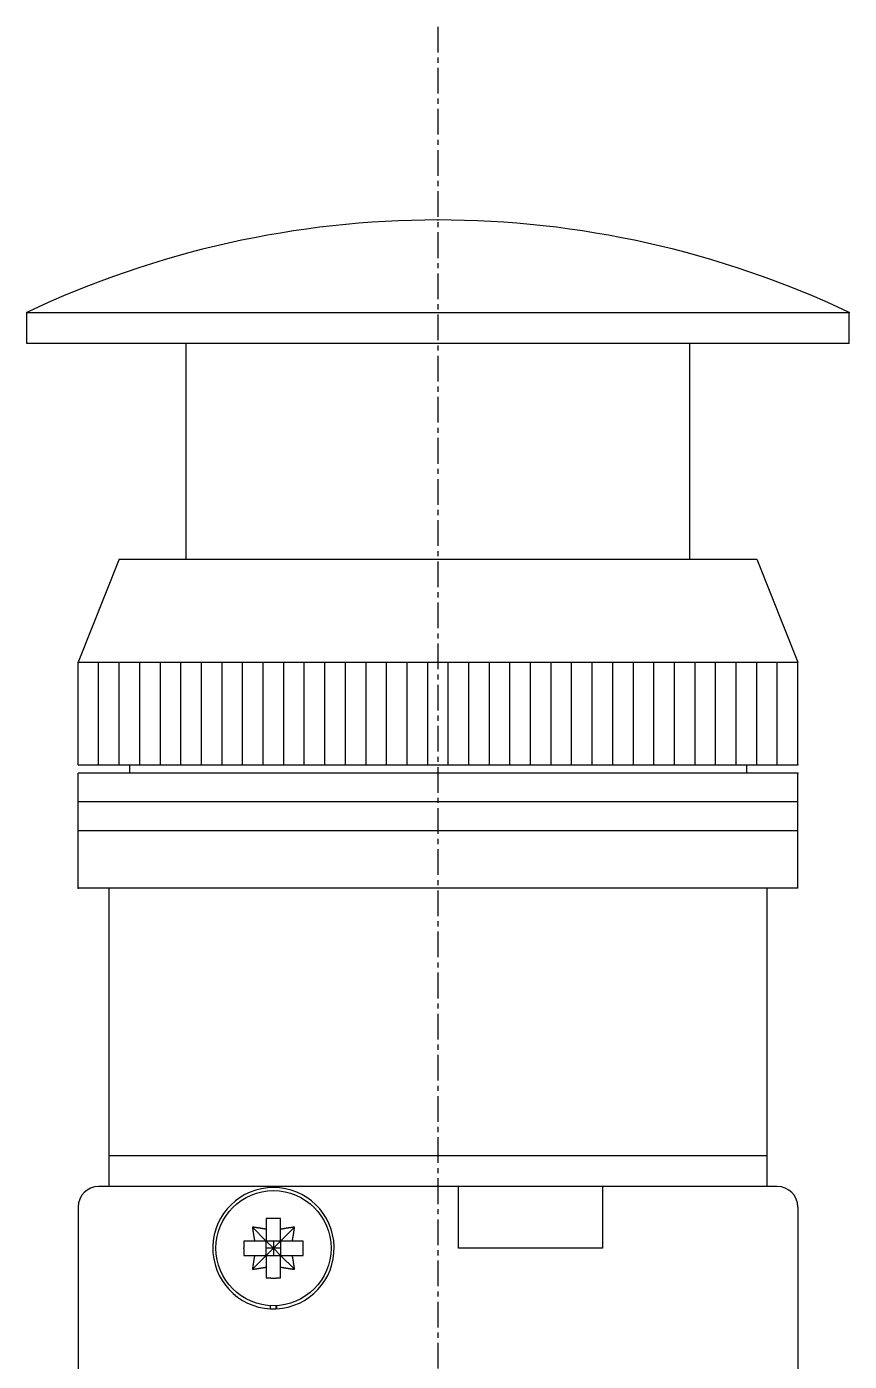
# Model space of a CAD drawing. Extents: x 8 to 293, y -214 to 82.
# Drawn here: x 145.5 to 185.5, y -82 to -17.1 of the extents above; entities that cross this region are included whole.
import ezdxf

# ---------------------------------------------------------------- set-up
doc = ezdxf.new("R2010")
doc.units = 0
doc.linetypes.add('CENTER', pattern=[2, 1.25, -0.25, 0.25, -0.25])
doc.layers.get('0').update_dxf_attribs({"linetype": 'CONTINUOUS'})
doc.layers.add('CENTER', color=1, linetype='CENTER')

msp = doc.modelspace()

# ---------------------------------------------------------------- linework, layer by layer
at = {"color": 7, "linetype": 'CONTINUOUS'}
for p, q in [((145.476, -32.519), (145.476, -31.019)), ((145.476, -31.019), (185.476, -31.019)), ((185.476, -32.519), (185.476, -31.019)), ((185.476, -32.519), (145.476, -32.519)), ((153.226, -43.019), (153.226, -32.519)), ((177.726, -43.019), (177.726, -32.519)), ((149.976, -43.019), (147.976, -48.019)), ((149.976, -43.019), (180.976, -43.019)), ((180.976, -43.019), (182.976, -48.019)), ((147.976, -48.019), (182.976, -48.019)), ((147.976, -53.019), (147.976, -48.019)), ((148.976, -53.019), (148.976, -48.019)), ((149.976, -53.019), (149.976, -48.019)), ((150.976, -53.019), (150.976, -48.019)), ((151.976, -53.019), (151.976, -48.019)), ((152.976, -53.019), (152.976, -48.019)), ((153.976, -53.019), (153.976, -48.019)), ((154.976, -53.019), (154.976, -48.019)), ((155.976, -53.019), (155.976, -48.019)), ((156.976, -53.019), (156.976, -48.019)), ((157.976, -53.019), (157.976, -48.019)), ((158.976, -53.019), (158.976, -48.019)), ((159.976, -53.019), (159.976, -48.019)), ((160.976, -53.019), (160.976, -48.019)), ((161.976, -53.019), (161.976, -48.019)), ((162.976, -53.019), (162.976, -48.019)), ((163.976, -53.019), (163.976, -48.019)), ((164.976, -53.019), (164.976, -48.019)), ((165.976, -53.019), (165.976, -48.019)), ((166.976, -53.019), (166.976, -48.019)), ((167.976, -53.019), (167.976, -48.019)), ((168.976, -53.019), (168.976, -48.019)), ((169.976, -53.019), (169.976, -48.019)), ((170.976, -53.019), (170.976, -48.019)), ((171.976, -53.019), (171.976, -48.019)), ((172.976, -53.019), (172.976, -48.019)), ((173.976, -53.019), (173.976, -48.019)), ((174.976, -53.019), (174.976, -48.019)), ((175.976, -53.019), (175.976, -48.019)), ((176.976, -53.019), (176.976, -48.019)), ((177.976, -53.019), (177.976, -48.019)), ((178.976, -53.019), (178.976, -48.019)), ((179.976, -53.019), (179.976, -48.019)), ((180.976, -53.019), (180.976, -48.019)), ((181.976, -53.019), (181.976, -48.019)), ((182.976, -53.019), (182.976, -48.019)), ((147.976, -53.019), (182.976, -53.019)), ((150.476, -53.019), (150.476, -53.419)), ((180.476, -53.019), (180.476, -53.419)), ((147.976, -59.019), (147.976, -53.419)), ((182.976, -53.419), (147.976, -53.419)), ((182.976, -59.019), (182.976, -53.419)), ((182.976, -54.819), (147.976, -54.819)), ((182.976, -56.219), (147.976, -56.219)), ((182.976, -59.019), (147.976, -59.019)), ((149.476, -59.019), (149.476, -72.019)), ((181.476, -72.019), (181.476, -59.019)), ((149.476, -72.019), (149.476, -73.519)), ((149.476, -72.019), (181.476, -72.019)), ((181.476, -73.519), (181.476, -72.019)), ((149.476, -73.519), (148.976, -73.519)), ((150.476, -73.519), (149.476, -73.519)), ((180.476, -73.519), (150.476, -73.519)), ((166.476, -76.519), (166.476, -73.519)), ((173.476, -73.519), (173.476, -76.519)), ((181.476, -73.519), (180.476, -73.519)), ((181.976, -73.519), (181.476, -73.519)), ((147.976, -74.519), (147.976, -83.019)), ((182.976, -74.519), (182.976, -83.019)), ((157.127, -75.077), (157.127, -75.601)), ((157.825, -75.601), (157.825, -75.077)), ((157.127, -76.17), (156.451, -75.494)), ((157.127, -75.601), (157.127, -76.17)), ((157.825, -76.17), (158.502, -75.494)), ((157.825, -76.17), (157.825, -75.601)), ((156.558, -76.17), (156.034, -76.17)), ((157.127, -76.17), (156.558, -76.17)), ((157.127, -76.17), (157.476, -76.519)), ((157.825, -76.17), (157.127, -76.17)), ((157.127, -76.868), (157.127, -76.17)), ((157.476, -76.519), (157.127, -76.519)), ((157.476, -76.519), (157.127, -76.868)), ((157.476, -76.17), (157.476, -76.519)), ((157.476, -76.519), (157.825, -76.17)), ((157.476, -76.519), (157.476, -76.868)), ((157.825, -76.519), (157.476, -76.519)), ((157.825, -76.868), (157.476, -76.519)), ((157.825, -76.17), (157.825, -76.868)), ((158.395, -76.17), (157.825, -76.17)), ((158.919, -76.17), (158.395, -76.17)), ((173.476, -76.519), (166.476, -76.519)), ((156.034, -76.868), (156.558, -76.868)), ((157.127, -76.868), (156.451, -77.545)), ((156.558, -76.868), (157.127, -76.868)), ((157.127, -76.868), (157.825, -76.868)), ((157.127, -76.868), (157.127, -77.438)), ((157.825, -77.438), (157.825, -76.868)), ((157.825, -76.868), (158.502, -77.545)), ((157.825, -76.868), (158.395, -76.868)), ((158.395, -76.868), (158.919, -76.868)), ((157.127, -77.438), (157.127, -77.962)), ((157.825, -77.962), (157.825, -77.438)), ((157.336, -79.466), (157.336, -79.316)), ((157.591, -79.317), (157.591, -79.467)), ((157.616, -79.316), (157.616, -79.466))]:
    msp.add_line(p, q, dxfattribs=at)
for points in [[(157.825, -75.077, 0), (157.82, -75.077, 0), (157.814, -75.076, 0), (157.809, -75.076, 0), (157.803, -75.076, 0), (157.798, -75.076, 0), (157.793, -75.076, 0), (157.787, -75.075, 0), (157.782, -75.075, 0), (157.776, -75.075, 0), (157.771, -75.075, 0), (157.765, -75.075, 0), (157.76, -75.074, 0), (157.754, -75.074, 0), (157.749, -75.074, 0), (157.744, -75.074, 0), (157.738, -75.074, 0), (157.733, -75.073, 0), (157.727, -75.073, 0), (157.722, -75.073, 0), (157.716, -75.073, 0), (157.711, -75.073, 0), (157.705, -75.073, 0), (157.7, -75.073, 0), (157.694, -75.072, 0), (157.689, -75.072, 0), (157.684, -75.072, 0), (157.678, -75.072, 0), (157.673, -75.072, 0), (157.667, -75.072, 0), (157.662, -75.072, 0), (157.656, -75.071, 0), (157.651, -75.071, 0), (157.645, -75.071, 0), (157.64, -75.071, 0), (157.635, -75.071, 0), (157.629, -75.071, 0), (157.624, -75.071, 0), (157.618, -75.071, 0), (157.613, -75.071, 0), (157.607, -75.07, 0), (157.602, -75.07, 0), (157.596, -75.07, 0), (157.591, -75.07, 0), (157.585, -75.07, 0), (157.58, -75.07, 0), (157.575, -75.07, 0), (157.569, -75.07, 0), (157.564, -75.07, 0), (157.558, -75.07, 0), (157.553, -75.07, 0), (157.547, -75.07, 0), (157.542, -75.07, 0), (157.536, -75.07, 0), (157.531, -75.07, 0), (157.525, -75.07, 0), (157.52, -75.07, 0), (157.515, -75.07, 0), (157.509, -75.07, 0), (157.504, -75.07, 0), (157.498, -75.07, 0), (157.493, -75.069, 0), (157.487, -75.069, 0), (157.482, -75.069, 0), (157.476, -75.069, 0), (157.471, -75.069, 0), (157.465, -75.069, 0), (157.46, -75.069, 0), (157.455, -75.07, 0), (157.449, -75.07, 0), (157.444, -75.07, 0), (157.438, -75.07, 0), (157.433, -75.07, 0), (157.427, -75.07, 0), (157.422, -75.07, 0), (157.416, -75.07, 0), (157.411, -75.07, 0), (157.405, -75.07, 0), (157.4, -75.07, 0), (157.395, -75.07, 0), (157.389, -75.07, 0), (157.384, -75.07, 0), (157.378, -75.07, 0), (157.373, -75.07, 0), (157.367, -75.07, 0), (157.362, -75.07, 0), (157.356, -75.07, 0), (157.351, -75.07, 0), (157.345, -75.07, 0), (157.34, -75.071, 0), (157.335, -75.071, 0), (157.329, -75.071, 0), (157.324, -75.071, 0), (157.318, -75.071, 0), (157.313, -75.071, 0), (157.307, -75.071, 0), (157.302, -75.071, 0), (157.296, -75.071, 0), (157.291, -75.072, 0), (157.285, -75.072, 0), (157.28, -75.072, 0), (157.275, -75.072, 0), (157.269, -75.072, 0), (157.264, -75.072, 0), (157.258, -75.072, 0), (157.253, -75.073, 0), (157.247, -75.073, 0), (157.242, -75.073, 0), (157.236, -75.073, 0), (157.231, -75.073, 0), (157.225, -75.073, 0), (157.22, -75.073, 0), (157.215, -75.074, 0), (157.209, -75.074, 0), (157.204, -75.074, 0), (157.198, -75.074, 0), (157.193, -75.074, 0), (157.187, -75.075, 0), (157.182, -75.075, 0), (157.176, -75.075, 0), (157.171, -75.075, 0), (157.166, -75.075, 0), (157.16, -75.076, 0), (157.155, -75.076, 0), (157.149, -75.076, 0), (157.144, -75.076, 0), (157.138, -75.076, 0), (157.133, -75.077, 0), (157.127, -75.077, 0)], [(156.451, -75.494, 0), (156.452, -75.499, 0), (156.453, -75.505, 0), (156.453, -75.51, 0), (156.454, -75.515, 0), (156.455, -75.52, 0), (156.455, -75.526, 0), (156.456, -75.531, 0), (156.457, -75.536, 0), (156.457, -75.541, 0), (156.458, -75.546, 0), (156.459, -75.552, 0), (156.46, -75.557, 0), (156.46, -75.562, 0), (156.461, -75.567, 0), (156.462, -75.573, 0), (156.462, -75.578, 0), (156.463, -75.583, 0), (156.464, -75.588, 0), (156.465, -75.594, 0), (156.465, -75.599, 0), (156.466, -75.604, 0), (156.467, -75.61, 0), (156.468, -75.615, 0), (156.468, -75.62, 0), (156.469, -75.625, 0), (156.47, -75.631, 0), (156.471, -75.636, 0), (156.471, -75.641, 0), (156.472, -75.646, 0), (156.473, -75.652, 0), (156.474, -75.657, 0), (156.474, -75.662, 0), (156.475, -75.667, 0), (156.476, -75.673, 0), (156.477, -75.678, 0), (156.477, -75.683, 0), (156.478, -75.689, 0), (156.479, -75.694, 0), (156.48, -75.699, 0), (156.481, -75.704, 0), (156.481, -75.71, 0), (156.482, -75.715, 0), (156.483, -75.72, 0), (156.484, -75.725, 0), (156.485, -75.731, 0), (156.485, -75.736, 0), (156.486, -75.741, 0), (156.487, -75.746, 0), (156.488, -75.752, 0), (156.489, -75.757, 0), (156.489, -75.762, 0), (156.49, -75.768, 0), (156.491, -75.773, 0), (156.492, -75.778, 0), (156.493, -75.784, 0), (156.493, -75.789, 0), (156.494, -75.794, 0), (156.495, -75.799, 0), (156.496, -75.805, 0), (156.497, -75.81, 0), (156.498, -75.815, 0), (156.498, -75.82, 0), (156.499, -75.826, 0), (156.5, -75.831, 0), (156.501, -75.836, 0), (156.502, -75.842, 0), (156.503, -75.847, 0), (156.503, -75.852, 0), (156.504, -75.858, 0), (156.505, -75.863, 0), (156.506, -75.868, 0), (156.507, -75.873, 0), (156.508, -75.879, 0), (156.509, -75.884, 0), (156.509, -75.889, 0), (156.51, -75.895, 0), (156.511, -75.9, 0), (156.512, -75.905, 0), (156.513, -75.91, 0), (156.514, -75.916, 0), (156.515, -75.921, 0), (156.515, -75.926, 0), (156.516, -75.932, 0), (156.517, -75.937, 0), (156.518, -75.942, 0), (156.519, -75.948, 0), (156.52, -75.953, 0), (156.521, -75.958, 0), (156.522, -75.963, 0), (156.523, -75.969, 0), (156.523, -75.974, 0), (156.524, -75.979, 0), (156.525, -75.985, 0), (156.526, -75.99, 0), (156.527, -75.995, 0), (156.528, -76.001, 0), (156.529, -76.006, 0), (156.53, -76.011, 0), (156.531, -76.016, 0), (156.532, -76.022, 0), (156.533, -76.027, 0), (156.533, -76.032, 0), (156.534, -76.038, 0), (156.535, -76.043, 0), (156.536, -76.048, 0), (156.537, -76.054, 0), (156.538, -76.059, 0), (156.539, -76.064, 0), (156.54, -76.07, 0), (156.541, -76.075, 0), (156.542, -76.08, 0), (156.543, -76.085, 0), (156.544, -76.091, 0), (156.545, -76.096, 0), (156.546, -76.101, 0), (156.547, -76.107, 0), (156.548, -76.112, 0), (156.549, -76.117, 0), (156.55, -76.123, 0), (156.55, -76.128, 0), (156.551, -76.133, 0), (156.552, -76.139, 0), (156.553, -76.144, 0), (156.554, -76.149, 0), (156.555, -76.154, 0), (156.556, -76.16, 0), (156.557, -76.165, 0), (156.558, -76.17, 0)], [(157.127, -75.601, 0), (157.122, -75.6, 0), (157.117, -75.599, 0), (157.112, -75.598, 0), (157.106, -75.597, 0), (157.101, -75.596, 0), (157.096, -75.595, 0), (157.09, -75.594, 0), (157.085, -75.593, 0), (157.08, -75.593, 0), (157.074, -75.591, 0), (157.069, -75.591, 0), (157.064, -75.59, 0), (157.058, -75.589, 0), (157.053, -75.588, 0), (157.048, -75.587, 0), (157.042, -75.586, 0), (157.037, -75.585, 0), (157.032, -75.584, 0), (157.027, -75.583, 0), (157.021, -75.582, 0), (157.016, -75.581, 0), (157.011, -75.58, 0), (157.005, -75.579, 0), (157, -75.578, 0), (156.995, -75.577, 0), (156.989, -75.576, 0), (156.984, -75.576, 0), (156.979, -75.575, 0), (156.974, -75.574, 0), (156.968, -75.573, 0), (156.963, -75.572, 0), (156.958, -75.571, 0), (156.952, -75.57, 0), (156.947, -75.569, 0), (156.942, -75.568, 0), (156.936, -75.567, 0), (156.931, -75.566, 0), (156.926, -75.566, 0), (156.92, -75.565, 0), (156.915, -75.564, 0), (156.91, -75.563, 0), (156.905, -75.562, 0), (156.899, -75.561, 0), (156.894, -75.56, 0), (156.889, -75.559, 0), (156.883, -75.558, 0), (156.878, -75.558, 0), (156.873, -75.557, 0), (156.867, -75.556, 0), (156.862, -75.555, 0), (156.857, -75.554, 0), (156.852, -75.553, 0), (156.846, -75.552, 0), (156.841, -75.552, 0), (156.836, -75.551, 0), (156.83, -75.55, 0), (156.825, -75.549, 0), (156.82, -75.548, 0), (156.815, -75.547, 0), (156.809, -75.546, 0), (156.804, -75.546, 0), (156.799, -75.545, 0), (156.793, -75.544, 0), (156.788, -75.543, 0), (156.783, -75.542, 0), (156.778, -75.541, 0), (156.772, -75.54, 0), (156.767, -75.54, 0), (156.762, -75.539, 0), (156.756, -75.538, 0), (156.751, -75.537, 0), (156.746, -75.536, 0), (156.741, -75.535, 0), (156.735, -75.535, 0), (156.73, -75.534, 0), (156.725, -75.533, 0), (156.719, -75.532, 0), (156.714, -75.531, 0), (156.709, -75.531, 0), (156.704, -75.53, 0), (156.698, -75.529, 0), (156.693, -75.528, 0), (156.688, -75.528, 0), (156.682, -75.527, 0), (156.677, -75.526, 0), (156.672, -75.525, 0), (156.667, -75.524, 0), (156.661, -75.523, 0), (156.656, -75.523, 0), (156.651, -75.522, 0), (156.646, -75.521, 0), (156.64, -75.52, 0), (156.635, -75.52, 0), (156.63, -75.519, 0), (156.624, -75.518, 0), (156.619, -75.517, 0), (156.614, -75.517, 0), (156.609, -75.516, 0), (156.603, -75.515, 0), (156.598, -75.514, 0), (156.593, -75.514, 0), (156.588, -75.513, 0), (156.582, -75.512, 0), (156.577, -75.511, 0), (156.572, -75.511, 0), (156.567, -75.51, 0), (156.561, -75.509, 0), (156.556, -75.508, 0), (156.551, -75.508, 0), (156.546, -75.507, 0), (156.54, -75.506, 0), (156.535, -75.505, 0), (156.53, -75.505, 0), (156.525, -75.504, 0), (156.519, -75.503, 0), (156.514, -75.503, 0), (156.509, -75.502, 0), (156.504, -75.501, 0), (156.498, -75.5, 0), (156.493, -75.5, 0), (156.488, -75.499, 0), (156.483, -75.498, 0), (156.477, -75.498, 0), (156.472, -75.497, 0), (156.467, -75.496, 0), (156.462, -75.496, 0), (156.456, -75.495, 0), (156.451, -75.494, 0)], [(158.502, -75.494, 0), (158.497, -75.495, 0), (158.491, -75.496, 0), (158.486, -75.496, 0), (158.481, -75.497, 0), (158.476, -75.498, 0), (158.47, -75.498, 0), (158.465, -75.499, 0), (158.46, -75.5, 0), (158.455, -75.5, 0), (158.449, -75.501, 0), (158.444, -75.502, 0), (158.439, -75.503, 0), (158.434, -75.503, 0), (158.428, -75.504, 0), (158.423, -75.505, 0), (158.418, -75.505, 0), (158.413, -75.506, 0), (158.407, -75.507, 0), (158.402, -75.508, 0), (158.397, -75.508, 0), (158.392, -75.509, 0), (158.386, -75.51, 0), (158.381, -75.511, 0), (158.376, -75.511, 0), (158.371, -75.512, 0), (158.365, -75.513, 0), (158.36, -75.514, 0), (158.355, -75.514, 0), (158.35, -75.515, 0), (158.344, -75.516, 0), (158.339, -75.517, 0), (158.334, -75.517, 0), (158.328, -75.518, 0), (158.323, -75.519, 0), (158.318, -75.52, 0), (158.313, -75.52, 0), (158.307, -75.521, 0), (158.302, -75.522, 0), (158.297, -75.523, 0), (158.292, -75.523, 0), (158.286, -75.524, 0), (158.281, -75.525, 0), (158.276, -75.526, 0), (158.27, -75.527, 0), (158.265, -75.528, 0), (158.26, -75.528, 0), (158.255, -75.529, 0), (158.249, -75.53, 0), (158.244, -75.531, 0), (158.239, -75.531, 0), (158.234, -75.532, 0), (158.228, -75.533, 0), (158.223, -75.534, 0), (158.218, -75.535, 0), (158.212, -75.535, 0), (158.207, -75.536, 0), (158.202, -75.537, 0), (158.197, -75.538, 0), (158.191, -75.539, 0), (158.186, -75.54, 0), (158.181, -75.54, 0), (158.175, -75.541, 0), (158.17, -75.542, 0), (158.165, -75.543, 0), (158.16, -75.544, 0), (158.154, -75.545, 0), (158.149, -75.546, 0), (158.144, -75.546, 0), (158.138, -75.547, 0), (158.133, -75.548, 0), (158.128, -75.549, 0), (158.123, -75.55, 0), (158.117, -75.551, 0), (158.112, -75.552, 0), (158.107, -75.552, 0), (158.101, -75.553, 0), (158.096, -75.554, 0), (158.091, -75.555, 0), (158.085, -75.556, 0), (158.08, -75.557, 0), (158.075, -75.558, 0), (158.07, -75.558, 0), (158.064, -75.559, 0), (158.059, -75.56, 0), (158.054, -75.561, 0), (158.048, -75.562, 0), (158.043, -75.563, 0), (158.038, -75.564, 0), (158.032, -75.565, 0), (158.027, -75.566, 0), (158.022, -75.566, 0), (158.017, -75.567, 0), (158.011, -75.568, 0), (158.006, -75.569, 0), (158.001, -75.57, 0), (157.995, -75.571, 0), (157.99, -75.572, 0), (157.985, -75.573, 0), (157.979, -75.574, 0), (157.974, -75.575, 0), (157.969, -75.576, 0), (157.964, -75.576, 0), (157.958, -75.577, 0), (157.953, -75.578, 0), (157.948, -75.579, 0), (157.942, -75.58, 0), (157.937, -75.581, 0), (157.932, -75.582, 0), (157.926, -75.583, 0), (157.921, -75.584, 0), (157.916, -75.585, 0), (157.91, -75.586, 0), (157.905, -75.587, 0), (157.9, -75.588, 0), (157.895, -75.589, 0), (157.889, -75.59, 0), (157.884, -75.591, 0), (157.879, -75.591, 0), (157.873, -75.593, 0), (157.868, -75.593, 0), (157.863, -75.594, 0), (157.857, -75.595, 0), (157.852, -75.596, 0), (157.847, -75.597, 0), (157.841, -75.598, 0), (157.836, -75.599, 0), (157.831, -75.6, 0), (157.825, -75.601, 0)], [(158.395, -76.17, 0), (158.396, -76.165, 0), (158.397, -76.16, 0), (158.398, -76.154, 0), (158.399, -76.149, 0), (158.4, -76.144, 0), (158.401, -76.139, 0), (158.402, -76.133, 0), (158.402, -76.128, 0), (158.403, -76.123, 0), (158.404, -76.117, 0), (158.405, -76.112, 0), (158.406, -76.107, 0), (158.407, -76.101, 0), (158.408, -76.096, 0), (158.409, -76.091, 0), (158.41, -76.085, 0), (158.411, -76.08, 0), (158.412, -76.075, 0), (158.413, -76.07, 0), (158.414, -76.064, 0), (158.415, -76.059, 0), (158.416, -76.054, 0), (158.417, -76.048, 0), (158.418, -76.043, 0), (158.419, -76.038, 0), (158.419, -76.032, 0), (158.42, -76.027, 0), (158.421, -76.022, 0), (158.422, -76.016, 0), (158.423, -76.011, 0), (158.424, -76.006, 0), (158.425, -76.001, 0), (158.426, -75.995, 0), (158.427, -75.99, 0), (158.428, -75.985, 0), (158.429, -75.979, 0), (158.429, -75.974, 0), (158.43, -75.969, 0), (158.431, -75.963, 0), (158.432, -75.958, 0), (158.433, -75.953, 0), (158.434, -75.948, 0), (158.435, -75.942, 0), (158.436, -75.937, 0), (158.437, -75.932, 0), (158.437, -75.926, 0), (158.438, -75.921, 0), (158.439, -75.916, 0), (158.44, -75.91, 0), (158.441, -75.905, 0), (158.442, -75.9, 0), (158.443, -75.895, 0), (158.444, -75.889, 0), (158.444, -75.884, 0), (158.445, -75.879, 0), (158.446, -75.873, 0), (158.447, -75.868, 0), (158.448, -75.863, 0), (158.449, -75.858, 0), (158.45, -75.852, 0), (158.45, -75.847, 0), (158.451, -75.842, 0), (158.452, -75.836, 0), (158.453, -75.831, 0), (158.454, -75.826, 0), (158.455, -75.82, 0), (158.455, -75.815, 0), (158.456, -75.81, 0), (158.457, -75.805, 0), (158.458, -75.799, 0), (158.459, -75.794, 0), (158.46, -75.789, 0), (158.46, -75.784, 0), (158.461, -75.778, 0), (158.462, -75.773, 0), (158.463, -75.768, 0), (158.464, -75.762, 0), (158.464, -75.757, 0), (158.465, -75.752, 0), (158.466, -75.746, 0), (158.467, -75.741, 0), (158.468, -75.736, 0), (158.468, -75.731, 0), (158.469, -75.725, 0), (158.47, -75.72, 0), (158.471, -75.715, 0), (158.472, -75.71, 0), (158.472, -75.704, 0), (158.473, -75.699, 0), (158.474, -75.694, 0), (158.475, -75.689, 0), (158.475, -75.683, 0), (158.476, -75.678, 0), (158.477, -75.673, 0), (158.478, -75.667, 0), (158.479, -75.662, 0), (158.479, -75.657, 0), (158.48, -75.652, 0), (158.481, -75.646, 0), (158.482, -75.641, 0), (158.482, -75.636, 0), (158.483, -75.631, 0), (158.484, -75.625, 0), (158.485, -75.62, 0), (158.485, -75.615, 0), (158.486, -75.61, 0), (158.487, -75.604, 0), (158.488, -75.599, 0), (158.488, -75.594, 0), (158.489, -75.588, 0), (158.49, -75.583, 0), (158.49, -75.578, 0), (158.491, -75.573, 0), (158.492, -75.567, 0), (158.493, -75.562, 0), (158.493, -75.557, 0), (158.494, -75.552, 0), (158.495, -75.546, 0), (158.495, -75.541, 0), (158.496, -75.536, 0), (158.497, -75.531, 0), (158.498, -75.526, 0), (158.498, -75.52, 0), (158.499, -75.515, 0), (158.5, -75.51, 0), (158.5, -75.505, 0), (158.501, -75.499, 0), (158.502, -75.494, 0)], [(156.034, -76.171, 0), (156.034, -76.176, 0), (156.033, -76.182, 0), (156.033, -76.187, 0), (156.033, -76.192, 0), (156.033, -76.198, 0), (156.033, -76.203, 0), (156.032, -76.209, 0), (156.032, -76.214, 0), (156.032, -76.22, 0), (156.032, -76.225, 0), (156.032, -76.231, 0), (156.031, -76.236, 0), (156.031, -76.242, 0), (156.031, -76.247, 0), (156.031, -76.252, 0), (156.031, -76.258, 0), (156.03, -76.263, 0), (156.03, -76.269, 0), (156.03, -76.274, 0), (156.03, -76.28, 0), (156.03, -76.285, 0), (156.03, -76.29, 0), (156.03, -76.296, 0), (156.029, -76.301, 0), (156.029, -76.307, 0), (156.029, -76.312, 0), (156.029, -76.318, 0), (156.029, -76.323, 0), (156.029, -76.329, 0), (156.029, -76.334, 0), (156.028, -76.34, 0), (156.028, -76.345, 0), (156.028, -76.35, 0), (156.028, -76.356, 0), (156.028, -76.361, 0), (156.028, -76.367, 0), (156.028, -76.372, 0), (156.028, -76.378, 0), (156.028, -76.383, 0), (156.028, -76.389, 0), (156.027, -76.394, 0), (156.027, -76.4, 0), (156.027, -76.405, 0), (156.027, -76.41, 0), (156.027, -76.416, 0), (156.027, -76.421, 0), (156.027, -76.427, 0), (156.027, -76.432, 0), (156.027, -76.438, 0), (156.027, -76.443, 0), (156.027, -76.449, 0), (156.027, -76.454, 0), (156.027, -76.46, 0), (156.027, -76.465, 0), (156.027, -76.471, 0), (156.027, -76.476, 0), (156.027, -76.481, 0), (156.027, -76.487, 0), (156.027, -76.492, 0), (156.027, -76.498, 0), (156.026, -76.503, 0), (156.026, -76.509, 0), (156.026, -76.514, 0), (156.026, -76.52, 0), (156.026, -76.525, 0), (156.026, -76.531, 0), (156.026, -76.536, 0), (156.027, -76.541, 0), (156.027, -76.547, 0), (156.027, -76.552, 0), (156.027, -76.558, 0), (156.027, -76.563, 0), (156.027, -76.569, 0), (156.027, -76.574, 0), (156.027, -76.58, 0), (156.027, -76.585, 0), (156.027, -76.591, 0), (156.027, -76.596, 0), (156.027, -76.601, 0), (156.027, -76.607, 0), (156.027, -76.612, 0), (156.027, -76.618, 0), (156.027, -76.623, 0), (156.027, -76.629, 0), (156.027, -76.634, 0), (156.027, -76.64, 0), (156.027, -76.645, 0), (156.028, -76.65, 0), (156.028, -76.656, 0), (156.028, -76.661, 0), (156.028, -76.667, 0), (156.028, -76.672, 0), (156.028, -76.678, 0), (156.028, -76.683, 0), (156.028, -76.689, 0), (156.028, -76.694, 0), (156.028, -76.7, 0), (156.029, -76.705, 0), (156.029, -76.71, 0), (156.029, -76.716, 0), (156.029, -76.721, 0), (156.029, -76.727, 0), (156.029, -76.732, 0), (156.029, -76.738, 0), (156.03, -76.743, 0), (156.03, -76.749, 0), (156.03, -76.754, 0), (156.03, -76.76, 0), (156.03, -76.765, 0), (156.03, -76.77, 0), (156.031, -76.776, 0), (156.031, -76.781, 0), (156.031, -76.787, 0), (156.031, -76.792, 0), (156.031, -76.798, 0), (156.031, -76.803, 0), (156.032, -76.809, 0), (156.032, -76.814, 0), (156.032, -76.819, 0), (156.032, -76.825, 0), (156.032, -76.83, 0), (156.033, -76.836, 0), (156.033, -76.841, 0), (156.033, -76.847, 0), (156.033, -76.852, 0), (156.033, -76.858, 0), (156.034, -76.863, 0), (156.034, -76.868, 0)], [(158.919, -76.868, 0), (158.919, -76.863, 0), (158.919, -76.857, 0), (158.92, -76.852, 0), (158.92, -76.846, 0), (158.92, -76.841, 0), (158.92, -76.835, 0), (158.921, -76.83, 0), (158.921, -76.825, 0), (158.921, -76.819, 0), (158.921, -76.814, 0), (158.921, -76.808, 0), (158.922, -76.803, 0), (158.922, -76.797, 0), (158.922, -76.792, 0), (158.922, -76.787, 0), (158.922, -76.781, 0), (158.922, -76.776, 0), (158.923, -76.77, 0), (158.923, -76.765, 0), (158.923, -76.759, 0), (158.923, -76.754, 0), (158.923, -76.748, 0), (158.923, -76.743, 0), (158.924, -76.737, 0), (158.924, -76.732, 0), (158.924, -76.727, 0), (158.924, -76.721, 0), (158.924, -76.716, 0), (158.924, -76.71, 0), (158.924, -76.705, 0), (158.924, -76.699, 0), (158.925, -76.694, 0), (158.925, -76.688, 0), (158.925, -76.683, 0), (158.925, -76.677, 0), (158.925, -76.672, 0), (158.925, -76.667, 0), (158.925, -76.661, 0), (158.925, -76.656, 0), (158.925, -76.65, 0), (158.926, -76.645, 0), (158.926, -76.639, 0), (158.926, -76.634, 0), (158.926, -76.628, 0), (158.926, -76.623, 0), (158.926, -76.618, 0), (158.926, -76.612, 0), (158.926, -76.607, 0), (158.926, -76.601, 0), (158.926, -76.596, 0), (158.926, -76.59, 0), (158.926, -76.585, 0), (158.926, -76.579, 0), (158.926, -76.574, 0), (158.926, -76.568, 0), (158.926, -76.563, 0), (158.926, -76.558, 0), (158.926, -76.552, 0), (158.926, -76.547, 0), (158.926, -76.541, 0), (158.926, -76.536, 0), (158.926, -76.53, 0), (158.926, -76.525, 0), (158.926, -76.519, 0), (158.926, -76.514, 0), (158.926, -76.508, 0), (158.926, -76.503, 0), (158.926, -76.498, 0), (158.926, -76.492, 0), (158.926, -76.487, 0), (158.926, -76.481, 0), (158.926, -76.476, 0), (158.926, -76.47, 0), (158.926, -76.465, 0), (158.926, -76.459, 0), (158.926, -76.454, 0), (158.926, -76.448, 0), (158.926, -76.443, 0), (158.926, -76.438, 0), (158.926, -76.432, 0), (158.926, -76.427, 0), (158.926, -76.421, 0), (158.926, -76.416, 0), (158.926, -76.41, 0), (158.926, -76.405, 0), (158.926, -76.399, 0), (158.926, -76.394, 0), (158.925, -76.388, 0), (158.925, -76.383, 0), (158.925, -76.377, 0), (158.925, -76.372, 0), (158.925, -76.367, 0), (158.925, -76.361, 0), (158.925, -76.356, 0), (158.925, -76.35, 0), (158.925, -76.345, 0), (158.924, -76.339, 0), (158.924, -76.334, 0), (158.924, -76.328, 0), (158.924, -76.323, 0), (158.924, -76.317, 0), (158.924, -76.312, 0), (158.924, -76.307, 0), (158.924, -76.301, 0), (158.923, -76.296, 0), (158.923, -76.29, 0), (158.923, -76.285, 0), (158.923, -76.279, 0), (158.923, -76.274, 0), (158.923, -76.268, 0), (158.922, -76.263, 0), (158.922, -76.257, 0), (158.922, -76.252, 0), (158.922, -76.247, 0), (158.922, -76.241, 0), (158.922, -76.236, 0), (158.921, -76.23, 0), (158.921, -76.225, 0), (158.921, -76.219, 0), (158.921, -76.214, 0), (158.921, -76.209, 0), (158.92, -76.203, 0), (158.92, -76.198, 0), (158.92, -76.192, 0), (158.92, -76.187, 0), (158.919, -76.181, 0), (158.919, -76.176, 0), (158.919, -76.17, 0)], [(156.558, -76.868, 0), (156.557, -76.874, 0), (156.556, -76.879, 0), (156.555, -76.884, 0), (156.554, -76.89, 0), (156.553, -76.895, 0), (156.552, -76.9, 0), (156.551, -76.906, 0), (156.55, -76.911, 0), (156.55, -76.916, 0), (156.549, -76.921, 0), (156.548, -76.927, 0), (156.547, -76.932, 0), (156.546, -76.938, 0), (156.545, -76.943, 0), (156.544, -76.948, 0), (156.543, -76.953, 0), (156.542, -76.959, 0), (156.541, -76.964, 0), (156.54, -76.969, 0), (156.539, -76.975, 0), (156.538, -76.98, 0), (156.537, -76.985, 0), (156.536, -76.991, 0), (156.535, -76.996, 0), (156.534, -77.001, 0), (156.533, -77.007, 0), (156.533, -77.012, 0), (156.532, -77.017, 0), (156.531, -77.022, 0), (156.53, -77.028, 0), (156.529, -77.033, 0), (156.528, -77.038, 0), (156.527, -77.044, 0), (156.526, -77.049, 0), (156.525, -77.054, 0), (156.524, -77.059, 0), (156.523, -77.065, 0), (156.523, -77.07, 0), (156.522, -77.075, 0), (156.521, -77.081, 0), (156.52, -77.086, 0), (156.519, -77.091, 0), (156.518, -77.097, 0), (156.517, -77.102, 0), (156.516, -77.107, 0), (156.515, -77.112, 0), (156.515, -77.118, 0), (156.514, -77.123, 0), (156.513, -77.128, 0), (156.512, -77.134, 0), (156.511, -77.139, 0), (156.51, -77.144, 0), (156.509, -77.15, 0), (156.509, -77.155, 0), (156.508, -77.16, 0), (156.507, -77.165, 0), (156.506, -77.171, 0), (156.505, -77.176, 0), (156.504, -77.181, 0), (156.503, -77.187, 0), (156.503, -77.192, 0), (156.502, -77.197, 0), (156.501, -77.203, 0), (156.5, -77.208, 0), (156.499, -77.213, 0), (156.498, -77.218, 0), (156.498, -77.224, 0), (156.497, -77.229, 0), (156.496, -77.234, 0), (156.495, -77.24, 0), (156.494, -77.245, 0), (156.493, -77.25, 0), (156.493, -77.255, 0), (156.492, -77.261, 0), (156.491, -77.266, 0), (156.49, -77.271, 0), (156.489, -77.276, 0), (156.489, -77.282, 0), (156.488, -77.287, 0), (156.487, -77.292, 0), (156.486, -77.298, 0), (156.485, -77.303, 0), (156.485, -77.308, 0), (156.484, -77.313, 0), (156.483, -77.319, 0), (156.482, -77.324, 0), (156.481, -77.329, 0), (156.481, -77.335, 0), (156.48, -77.34, 0), (156.479, -77.345, 0), (156.478, -77.35, 0), (156.477, -77.356, 0), (156.477, -77.361, 0), (156.476, -77.366, 0), (156.475, -77.371, 0), (156.474, -77.377, 0), (156.474, -77.382, 0), (156.473, -77.387, 0), (156.472, -77.392, 0), (156.471, -77.398, 0), (156.471, -77.403, 0), (156.47, -77.408, 0), (156.469, -77.413, 0), (156.468, -77.419, 0), (156.468, -77.424, 0), (156.467, -77.429, 0), (156.466, -77.435, 0), (156.465, -77.44, 0), (156.465, -77.445, 0), (156.464, -77.45, 0), (156.463, -77.456, 0), (156.462, -77.461, 0), (156.462, -77.466, 0), (156.461, -77.471, 0), (156.46, -77.477, 0), (156.46, -77.482, 0), (156.459, -77.487, 0), (156.458, -77.492, 0), (156.457, -77.498, 0), (156.457, -77.503, 0), (156.456, -77.508, 0), (156.455, -77.513, 0), (156.455, -77.519, 0), (156.454, -77.524, 0), (156.453, -77.529, 0), (156.453, -77.534, 0), (156.452, -77.54, 0), (156.451, -77.545, 0)], [(158.502, -77.545, 0), (158.501, -77.54, 0), (158.5, -77.534, 0), (158.5, -77.529, 0), (158.499, -77.524, 0), (158.498, -77.519, 0), (158.498, -77.513, 0), (158.497, -77.508, 0), (158.496, -77.503, 0), (158.495, -77.498, 0), (158.495, -77.492, 0), (158.494, -77.487, 0), (158.493, -77.482, 0), (158.493, -77.477, 0), (158.492, -77.471, 0), (158.491, -77.466, 0), (158.49, -77.461, 0), (158.49, -77.456, 0), (158.489, -77.45, 0), (158.488, -77.445, 0), (158.488, -77.44, 0), (158.487, -77.435, 0), (158.486, -77.429, 0), (158.485, -77.424, 0), (158.485, -77.419, 0), (158.484, -77.413, 0), (158.483, -77.408, 0), (158.482, -77.403, 0), (158.482, -77.398, 0), (158.481, -77.392, 0), (158.48, -77.387, 0), (158.479, -77.382, 0), (158.479, -77.377, 0), (158.478, -77.371, 0), (158.477, -77.366, 0), (158.476, -77.361, 0), (158.475, -77.356, 0), (158.475, -77.35, 0), (158.474, -77.345, 0), (158.473, -77.34, 0), (158.472, -77.335, 0), (158.472, -77.329, 0), (158.471, -77.324, 0), (158.47, -77.319, 0), (158.469, -77.313, 0), (158.468, -77.308, 0), (158.468, -77.303, 0), (158.467, -77.298, 0), (158.466, -77.292, 0), (158.465, -77.287, 0), (158.464, -77.282, 0), (158.464, -77.276, 0), (158.463, -77.271, 0), (158.462, -77.266, 0), (158.461, -77.261, 0), (158.46, -77.255, 0), (158.46, -77.25, 0), (158.459, -77.245, 0), (158.458, -77.24, 0), (158.457, -77.234, 0), (158.456, -77.229, 0), (158.455, -77.224, 0), (158.455, -77.218, 0), (158.454, -77.213, 0), (158.453, -77.208, 0), (158.452, -77.203, 0), (158.451, -77.197, 0), (158.45, -77.192, 0), (158.45, -77.187, 0), (158.449, -77.181, 0), (158.448, -77.176, 0), (158.447, -77.171, 0), (158.446, -77.165, 0), (158.445, -77.16, 0), (158.444, -77.155, 0), (158.444, -77.15, 0), (158.443, -77.144, 0), (158.442, -77.139, 0), (158.441, -77.134, 0), (158.44, -77.128, 0), (158.439, -77.123, 0), (158.438, -77.118, 0), (158.437, -77.112, 0), (158.437, -77.107, 0), (158.436, -77.102, 0), (158.435, -77.097, 0), (158.434, -77.091, 0), (158.433, -77.086, 0), (158.432, -77.081, 0), (158.431, -77.075, 0), (158.43, -77.07, 0), (158.429, -77.065, 0), (158.429, -77.059, 0), (158.428, -77.054, 0), (158.427, -77.049, 0), (158.426, -77.044, 0), (158.425, -77.038, 0), (158.424, -77.033, 0), (158.423, -77.028, 0), (158.422, -77.022, 0), (158.421, -77.017, 0), (158.42, -77.012, 0), (158.419, -77.007, 0), (158.419, -77.001, 0), (158.418, -76.996, 0), (158.417, -76.991, 0), (158.416, -76.985, 0), (158.415, -76.98, 0), (158.414, -76.975, 0), (158.413, -76.969, 0), (158.412, -76.964, 0), (158.411, -76.959, 0), (158.41, -76.953, 0), (158.409, -76.948, 0), (158.408, -76.943, 0), (158.407, -76.938, 0), (158.406, -76.932, 0), (158.405, -76.927, 0), (158.404, -76.921, 0), (158.403, -76.916, 0), (158.402, -76.911, 0), (158.402, -76.906, 0), (158.401, -76.9, 0), (158.4, -76.895, 0), (158.399, -76.89, 0), (158.398, -76.884, 0), (158.397, -76.879, 0), (158.396, -76.874, 0), (158.395, -76.868, 0)], [(156.451, -77.545, 0), (156.456, -77.544, 0), (156.462, -77.543, 0), (156.467, -77.543, 0), (156.472, -77.542, 0), (156.477, -77.541, 0), (156.483, -77.541, 0), (156.488, -77.54, 0), (156.493, -77.539, 0), (156.498, -77.538, 0), (156.504, -77.538, 0), (156.509, -77.537, 0), (156.514, -77.536, 0), (156.519, -77.536, 0), (156.525, -77.535, 0), (156.53, -77.534, 0), (156.535, -77.533, 0), (156.54, -77.533, 0), (156.546, -77.532, 0), (156.551, -77.531, 0), (156.556, -77.531, 0), (156.561, -77.53, 0), (156.567, -77.529, 0), (156.572, -77.528, 0), (156.577, -77.528, 0), (156.582, -77.527, 0), (156.588, -77.526, 0), (156.593, -77.525, 0), (156.598, -77.525, 0), (156.603, -77.524, 0), (156.609, -77.523, 0), (156.614, -77.522, 0), (156.619, -77.522, 0), (156.624, -77.521, 0), (156.63, -77.52, 0), (156.635, -77.519, 0), (156.64, -77.518, 0), (156.646, -77.518, 0), (156.651, -77.517, 0), (156.656, -77.516, 0), (156.661, -77.515, 0), (156.667, -77.514, 0), (156.672, -77.514, 0), (156.677, -77.513, 0), (156.682, -77.512, 0), (156.688, -77.511, 0), (156.693, -77.511, 0), (156.698, -77.51, 0), (156.704, -77.509, 0), (156.709, -77.508, 0), (156.714, -77.507, 0), (156.719, -77.507, 0), (156.725, -77.506, 0), (156.73, -77.505, 0), (156.735, -77.504, 0), (156.741, -77.503, 0), (156.746, -77.502, 0), (156.751, -77.502, 0), (156.756, -77.501, 0), (156.762, -77.5, 0), (156.767, -77.499, 0), (156.772, -77.498, 0), (156.778, -77.498, 0), (156.783, -77.497, 0), (156.788, -77.496, 0), (156.793, -77.495, 0), (156.799, -77.494, 0), (156.804, -77.493, 0), (156.809, -77.493, 0), (156.815, -77.492, 0), (156.82, -77.491, 0), (156.825, -77.49, 0), (156.83, -77.489, 0), (156.836, -77.488, 0), (156.841, -77.487, 0), (156.846, -77.487, 0), (156.852, -77.486, 0), (156.857, -77.485, 0), (156.862, -77.484, 0), (156.867, -77.483, 0), (156.873, -77.482, 0), (156.878, -77.481, 0), (156.883, -77.48, 0), (156.889, -77.48, 0), (156.894, -77.479, 0), (156.899, -77.478, 0), (156.905, -77.477, 0), (156.91, -77.476, 0), (156.915, -77.475, 0), (156.92, -77.474, 0), (156.926, -77.473, 0), (156.931, -77.472, 0), (156.936, -77.472, 0), (156.942, -77.471, 0), (156.947, -77.47, 0), (156.952, -77.469, 0), (156.958, -77.468, 0), (156.963, -77.467, 0), (156.968, -77.466, 0), (156.974, -77.465, 0), (156.979, -77.464, 0), (156.984, -77.463, 0), (156.989, -77.462, 0), (156.995, -77.462, 0), (157, -77.461, 0), (157.005, -77.46, 0), (157.011, -77.459, 0), (157.016, -77.458, 0), (157.021, -77.457, 0), (157.027, -77.456, 0), (157.032, -77.455, 0), (157.037, -77.454, 0), (157.042, -77.453, 0), (157.048, -77.452, 0), (157.053, -77.451, 0), (157.058, -77.45, 0), (157.064, -77.449, 0), (157.069, -77.448, 0), (157.074, -77.447, 0), (157.08, -77.446, 0), (157.085, -77.445, 0), (157.09, -77.445, 0), (157.096, -77.444, 0), (157.101, -77.442, 0), (157.106, -77.442, 0), (157.112, -77.441, 0), (157.117, -77.44, 0), (157.122, -77.439, 0), (157.127, -77.438, 0)], [(157.825, -77.438, 0), (157.831, -77.439, 0), (157.836, -77.44, 0), (157.841, -77.441, 0), (157.847, -77.442, 0), (157.852, -77.442, 0), (157.857, -77.444, 0), (157.863, -77.445, 0), (157.868, -77.445, 0), (157.873, -77.446, 0), (157.879, -77.447, 0), (157.884, -77.448, 0), (157.889, -77.449, 0), (157.895, -77.45, 0), (157.9, -77.451, 0), (157.905, -77.452, 0), (157.91, -77.453, 0), (157.916, -77.454, 0), (157.921, -77.455, 0), (157.926, -77.456, 0), (157.932, -77.457, 0), (157.937, -77.458, 0), (157.942, -77.459, 0), (157.948, -77.46, 0), (157.953, -77.461, 0), (157.958, -77.462, 0), (157.964, -77.462, 0), (157.969, -77.463, 0), (157.974, -77.464, 0), (157.979, -77.465, 0), (157.985, -77.466, 0), (157.99, -77.467, 0), (157.995, -77.468, 0), (158.001, -77.469, 0), (158.006, -77.47, 0), (158.011, -77.471, 0), (158.017, -77.472, 0), (158.022, -77.472, 0), (158.027, -77.473, 0), (158.032, -77.474, 0), (158.038, -77.475, 0), (158.043, -77.476, 0), (158.048, -77.477, 0), (158.054, -77.478, 0), (158.059, -77.479, 0), (158.064, -77.48, 0), (158.07, -77.48, 0), (158.075, -77.481, 0), (158.08, -77.482, 0), (158.085, -77.483, 0), (158.091, -77.484, 0), (158.096, -77.485, 0), (158.101, -77.486, 0), (158.107, -77.487, 0), (158.112, -77.487, 0), (158.117, -77.488, 0), (158.123, -77.489, 0), (158.128, -77.49, 0), (158.133, -77.491, 0), (158.138, -77.492, 0), (158.144, -77.493, 0), (158.149, -77.493, 0), (158.154, -77.494, 0), (158.16, -77.495, 0), (158.165, -77.496, 0), (158.17, -77.497, 0), (158.175, -77.498, 0), (158.181, -77.498, 0), (158.186, -77.499, 0), (158.191, -77.5, 0), (158.197, -77.501, 0), (158.202, -77.502, 0), (158.207, -77.502, 0), (158.212, -77.503, 0), (158.218, -77.504, 0), (158.223, -77.505, 0), (158.228, -77.506, 0), (158.234, -77.507, 0), (158.239, -77.507, 0), (158.244, -77.508, 0), (158.249, -77.509, 0), (158.255, -77.51, 0), (158.26, -77.511, 0), (158.265, -77.511, 0), (158.27, -77.512, 0), (158.276, -77.513, 0), (158.281, -77.514, 0), (158.286, -77.514, 0), (158.292, -77.515, 0), (158.297, -77.516, 0), (158.302, -77.517, 0), (158.307, -77.518, 0), (158.313, -77.518, 0), (158.318, -77.519, 0), (158.323, -77.52, 0), (158.328, -77.521, 0), (158.334, -77.522, 0), (158.339, -77.522, 0), (158.344, -77.523, 0), (158.35, -77.524, 0), (158.355, -77.525, 0), (158.36, -77.525, 0), (158.365, -77.526, 0), (158.371, -77.527, 0), (158.376, -77.528, 0), (158.381, -77.528, 0), (158.386, -77.529, 0), (158.392, -77.53, 0), (158.397, -77.531, 0), (158.402, -77.531, 0), (158.407, -77.532, 0), (158.413, -77.533, 0), (158.418, -77.533, 0), (158.423, -77.534, 0), (158.428, -77.535, 0), (158.434, -77.536, 0), (158.439, -77.536, 0), (158.444, -77.537, 0), (158.449, -77.538, 0), (158.455, -77.538, 0), (158.46, -77.539, 0), (158.465, -77.54, 0), (158.47, -77.541, 0), (158.476, -77.541, 0), (158.481, -77.542, 0), (158.486, -77.543, 0), (158.491, -77.543, 0), (158.497, -77.544, 0), (158.502, -77.545, 0)], [(157.128, -77.962, 0), (157.133, -77.962, 0), (157.139, -77.962, 0), (157.144, -77.963, 0), (157.15, -77.963, 0), (157.155, -77.963, 0), (157.16, -77.963, 0), (157.166, -77.963, 0), (157.171, -77.964, 0), (157.177, -77.964, 0), (157.182, -77.964, 0), (157.188, -77.964, 0), (157.193, -77.965, 0), (157.199, -77.965, 0), (157.204, -77.965, 0), (157.209, -77.965, 0), (157.215, -77.965, 0), (157.22, -77.965, 0), (157.226, -77.966, 0), (157.231, -77.966, 0), (157.237, -77.966, 0), (157.242, -77.966, 0), (157.248, -77.966, 0), (157.253, -77.966, 0), (157.258, -77.966, 0), (157.264, -77.967, 0), (157.269, -77.967, 0), (157.275, -77.967, 0), (157.28, -77.967, 0), (157.286, -77.967, 0), (157.291, -77.967, 0), (157.297, -77.967, 0), (157.302, -77.968, 0), (157.308, -77.968, 0), (157.313, -77.968, 0), (157.318, -77.968, 0), (157.324, -77.968, 0), (157.329, -77.968, 0), (157.335, -77.968, 0), (157.34, -77.968, 0), (157.346, -77.968, 0), (157.351, -77.969, 0), (157.357, -77.969, 0), (157.362, -77.969, 0), (157.368, -77.969, 0), (157.373, -77.969, 0), (157.378, -77.969, 0), (157.384, -77.969, 0), (157.389, -77.969, 0), (157.395, -77.969, 0), (157.4, -77.969, 0), (157.406, -77.969, 0), (157.411, -77.969, 0), (157.417, -77.969, 0), (157.422, -77.969, 0), (157.428, -77.969, 0), (157.433, -77.969, 0), (157.438, -77.969, 0), (157.444, -77.969, 0), (157.449, -77.969, 0), (157.455, -77.969, 0), (157.46, -77.969, 0), (157.466, -77.969, 0), (157.471, -77.969, 0), (157.477, -77.969, 0), (157.482, -77.969, 0), (157.488, -77.969, 0), (157.493, -77.969, 0), (157.498, -77.969, 0), (157.504, -77.969, 0), (157.509, -77.969, 0), (157.515, -77.969, 0), (157.52, -77.969, 0), (157.526, -77.969, 0), (157.531, -77.969, 0), (157.537, -77.969, 0), (157.542, -77.969, 0), (157.548, -77.969, 0), (157.553, -77.969, 0), (157.558, -77.969, 0), (157.564, -77.969, 0), (157.569, -77.969, 0), (157.575, -77.969, 0), (157.58, -77.969, 0), (157.586, -77.969, 0), (157.591, -77.969, 0), (157.597, -77.969, 0), (157.602, -77.969, 0), (157.608, -77.968, 0), (157.613, -77.968, 0), (157.618, -77.968, 0), (157.624, -77.968, 0), (157.629, -77.968, 0), (157.635, -77.968, 0), (157.64, -77.968, 0), (157.646, -77.968, 0), (157.651, -77.968, 0), (157.657, -77.967, 0), (157.662, -77.967, 0), (157.668, -77.967, 0), (157.673, -77.967, 0), (157.678, -77.967, 0), (157.684, -77.967, 0), (157.689, -77.967, 0), (157.695, -77.966, 0), (157.7, -77.966, 0), (157.706, -77.966, 0), (157.711, -77.966, 0), (157.717, -77.966, 0), (157.722, -77.966, 0), (157.727, -77.966, 0), (157.733, -77.965, 0), (157.738, -77.965, 0), (157.744, -77.965, 0), (157.749, -77.965, 0), (157.755, -77.965, 0), (157.76, -77.965, 0), (157.766, -77.964, 0), (157.771, -77.964, 0), (157.776, -77.964, 0), (157.782, -77.964, 0), (157.787, -77.963, 0), (157.793, -77.963, 0), (157.798, -77.963, 0), (157.804, -77.963, 0), (157.809, -77.963, 0), (157.815, -77.962, 0), (157.82, -77.962, 0), (157.825, -77.962, 0)]]:
    msp.add_polyline3d(points, dxfattribs=at)
msp.add_circle((157.476, -76.519), 2.8, dxfattribs=at)
for centre, radius, start, end in [((165.476, -73.214), 46.694, 64.63923, 115.36077), ((148.976, -74.519), 1, 90, 180), ((157.476, -76.519), 2.95, 272.72014, 267.27986), ((181.976, -74.519), 1, 0, 90), ((157.476, -76.519), 2.95, 267.27986, 272.22984)]:
    msp.add_arc(centre, radius, start, end, dxfattribs=at)
for p in [(165.476, -26.519), (145.476, -31.019), (185.476, -31.019), (182.976, -53.019), (182.976, -53.419), (147.976, -59.019)]:
    msp.add_point(p, dxfattribs=at)
at = {"layer": 'CENTER', "color": 1, "linetype": 'CENTER'}
msp.add_line((165.476, -17.12), (165.476, -167.772), dxfattribs=at)

doc.saveas('drawing.dxf')
